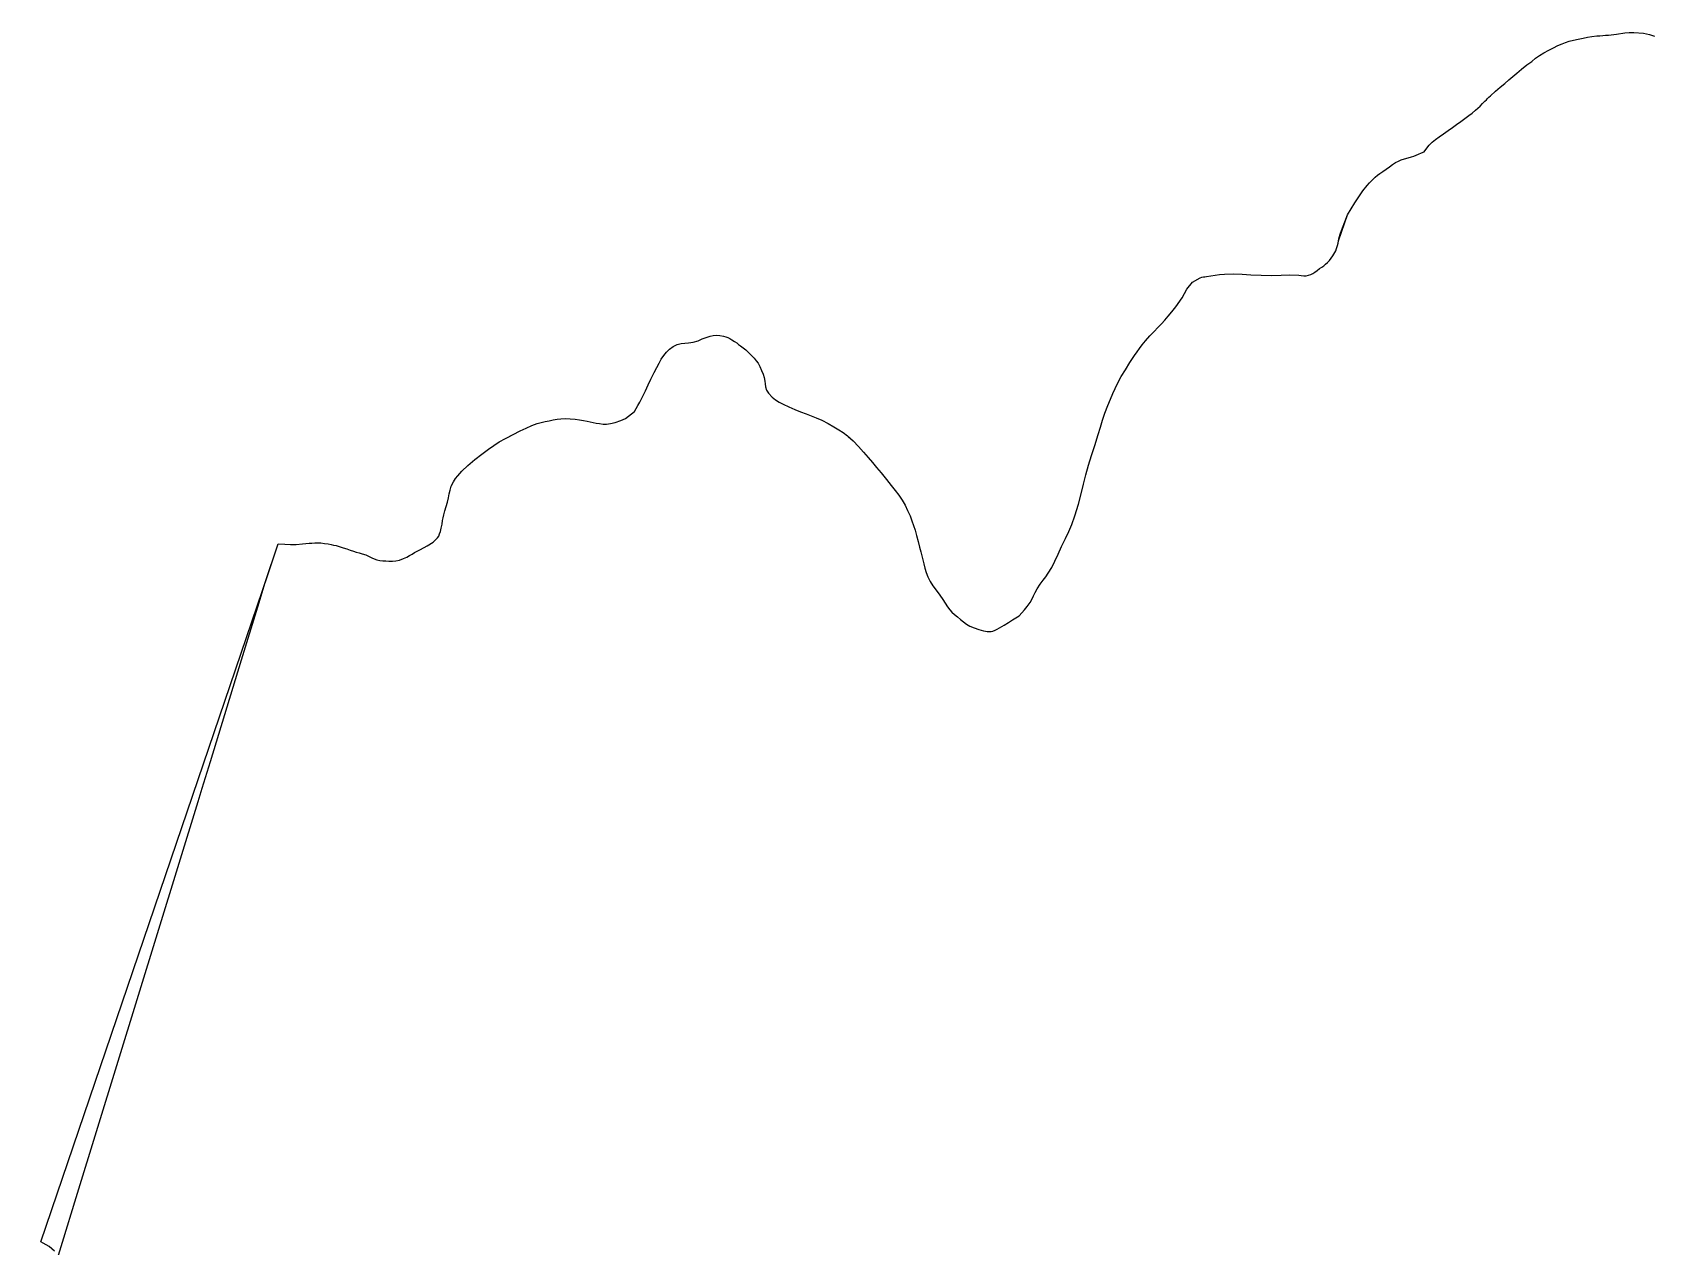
# Model space of a CAD drawing. Header units: inches. Extents: x 11258954 to 11313122, y 3645444 to 3695200.
# Drawn here: x 11270335 to 11271708, y 3691140 to 3692170 of the extents above; entities that cross this region are included whole.
import ezdxf

# ---------------------------------------------------------------- set-up
doc = ezdxf.new("R2010")
doc.units = ezdxf.units.IN
doc.header["$MEASUREMENT"] = 0
doc.layers.add('AnnexationHistory', color=183, linetype='Continuous')
doc.layers.add('ZipCode', color=108, linetype='Continuous')

msp = doc.modelspace()

# ---------------------------------------------------------------- linework, layer by layer
at = {"layer": 'AnnexationHistory'}
msp.add_polyline3d([(11270334.969, 3691061, 0), (11270360.5085, 3691143.837, 0), (11270372.1445, 3691181.6305, 0), (11270459.471, 3691465.2605, 0), (11270475.636, 3691517.763, 0), (11270479.0325, 3691528.9095, 0), (11270485.9305, 3691551.5445, 0), (11270512.4225, 3691638.001, 0), (11270526.156, 3691682.815, 0), (11270532.515, 3691703.5655, 0), (11270543.5, 3691736.1875, 0), (11270549, 3691735.9375, 0), (11270553.8125, 3691735.8125, 0), (11270558.594, 3691735.875, 0), (11270564.125, 3691736.1875, 0), (11270567.0315, 3691736.5, 0), (11270569.6565, 3691736.75, 0), (11270572.094, 3691737, 0), (11270574.469, 3691737.1875, 0), (11270577.0625, 3691737.1875, 0), (11270579.75, 3691737.0625, 0), (11270582.6565, 3691736.6875, 0), (11270585.8125, 3691736.1875, 0), (11270588.344, 3691735.75, 0), (11270590.5315, 3691735.3125, 0), (11270592.6875, 3691734.8125, 0), (11270595.094, 3691734.125, 0), (11270598.5625, 3691733.0625, 0), (11270601.719, 3691731.9375, 0), (11270604.6565, 3691730.875, 0), (11270607.469, 3691730, 0), (11270609.75, 3691729.375, 0), (11270612.1565, 3691728.75, 0), (11270614.7815, 3691727.9375, 0), (11270617.7815, 3691726.875, 0), (11270620.5315, 3691725.6875, 0), (11270622.8125, 3691724.5625, 0), (11270624.9065, 3691723.5625, 0), (11270627.094, 3691722.75, 0), (11270629.5625, 3691722.25, 0), (11270632.1875, 3691721.9375, 0), (11270634.8125, 3691721.8125, 0), (11270637.4065, 3691721.75, 0), (11270640.375, 3691721.75, 0), (11270643.2815, 3691721.9375, 0), (11270646.344, 3691722.5625, 0), (11270649.7815, 3691723.8125, 0), (11270652.594, 3691725.125, 0), (11270654.9065, 3691726.4375, 0), (11270657, 3691727.6875, 0), (11270659.0625, 3691728.9375, 0), (11270664.1875, 3691731.625, 0), (11270669.719, 3691734.5, 0), (11270674.8125, 3691737.6875, 0), (11270678.6565, 3691741.3125, 0), (11270679.6565, 3691742.875, 0), (11270680.4375, 3691744.6875, 0), (11270681.125, 3691746.875, 0), (11270681.7815, 3691749.625, 0), (11270682.469, 3691753.125, 0), (11270682.9375, 3691756, 0), (11270683.344, 3691758.4375, 0), (11270683.844, 3691760.9375, 0), (11270684.7815, 3691764.4375, 0), (11270685.9065, 3691768.0625, 0), (11270687.0315, 3691771.75, 0), (11270687.969, 3691775.375, 0), (11270688.594, 3691778.625, 0), (11270689.25, 3691781.875, 0), (11270690.2815, 3691785.1875, 0), (11270692.094, 3691788.8125, 0), (11270693.9375, 3691791.6875, 0), (11270695.719, 3691794.0625, 0), (11270697.469, 3691796.125, 0), (11270699.3125, 3691798.0625, 0), (11270704.469, 3691802.875, 0), (11270710.25, 3691807.75, 0), (11270716.219, 3691812.375, 0), (11270722, 3691816.6875, 0), (11270726.4375, 3691819.8125, 0), (11270731.0315, 3691822.8125, 0), (11270736.25, 3691825.8125, 0), (11270742.6565, 3691829.0625, 0), (11270748.75, 3691832.0625, 0), (11270753.9065, 3691834.5625, 0), (11270758.5625, 3691836.625, 0), (11270763.2815, 3691838.3125, 0), (11270766.4375, 3691839.1875, 0), (11270769.844, 3691840, 0), (11270773.3125, 3691840.75, 0), (11270776.6875, 3691841.4375, 0), (11270780, 3691842.0625, 0), (11270783.3125, 3691842.4375, 0), (11270786.9065, 3691842.625, 0), (11270791.125, 3691842.4375, 0), (11270795.4065, 3691842, 0), (11270799.125, 3691841.5625, 0), (11270802.4375, 3691841, 0), (11270805.594, 3691840.375, 0), (11270808, 3691839.875, 0), (11270810.625, 3691839.3125, 0), (11270813.3125, 3691838.75, 0), (11270815.9065, 3691838.3125, 0), (11270819.0315, 3691837.9375, 0), (11270822.094, 3691837.9375, 0), (11270825.4375, 3691838.375, 0), (11270829.3125, 3691839.375, 0), (11270834.094, 3691841, 0), (11270838.094, 3691842.5625, 0), (11270845.8125, 3691848.625, 0), (11270847.1875, 3691851.0625, 0), (11270848.6565, 3691853.625, 0), (11270850.25, 3691856.5625, 0), (11270852.0315, 3691860, 0), (11270855, 3691866.0625, 0), (11270857.25, 3691871.125, 0), (11270859.469, 3691876, 0), (11270862.344, 3691881.6875, 0), (11270864.5315, 3691885.8125, 0), (11270866.5, 3691889.5, 0), (11270868.4375, 3691892.875, 0), (11270870.594, 3691896.125, 0), (11270872.8125, 3691898.9375, 0), (11270875.375, 3691901.5, 0), (11270878.4065, 3691903.75, 0), (11270881.9375, 3691905.375, 0), (11270885.25, 3691906.1875, 0), (11270888.344, 3691906.5625, 0), (11270891.594, 3691906.8125, 0), (11270895.344, 3691907.4375, 0), (11270899.594, 3691908.6875, 0), (11270903.1875, 3691910.125, 0), (11270906.5, 3691911.5, 0), (11270909.8125, 3691912.625, 0), (11270912.469, 3691913.125, 0), (11270915.25, 3691913.375, 0), (11270918.1875, 3691913.1875, 0), (11270921.1565, 3691912.625, 0), (11270923.0625, 3691912.0625, 0), (11270924.75, 3691911.4375, 0), (11270926.469, 3691910.625, 0), (11270928.375, 3691909.5, 0), (11270930.5315, 3691908.0625, 0), (11270932.375, 3691906.75, 0), (11270934.0315, 3691905.5625, 0), (11270935.594, 3691904.375, 0), (11270937.7815, 3691902.6875, 0), (11270940.0315, 3691900.8125, 0), (11270942.4065, 3691898.6875, 0), (11270944.875, 3691896.125, 0), (11270947.094, 3691893.75, 0), (11270948.969, 3691891.6875, 0), (11270950.594, 3691889.5, 0), (11270952.094, 3691886.8125, 0), (11270953.5625, 3691883.5, 0), (11270954.7815, 3691880.375, 0), (11270955.6875, 3691877.4375, 0), (11270956.219, 3691874.4375, 0), (11270956.4375, 3691871.9375, 0), (11270956.7815, 3691869.4375, 0), (11270957.594, 3691866.8125, 0), (11270959.344, 3691864.125, 0), (11270962.469, 3691860.8125, 0), (11270965.375, 3691858.375, 0), (11270968.344, 3691856.5, 0), (11270971.719, 3691854.8125, 0), (11270976.75, 3691852.5, 0), (11270981.75, 3691850.375, 0), (11270986.625, 3691848.375, 0), (11270991.3125, 3691846.5625, 0), (11270995.5625, 3691844.9375, 0), (11270999.875, 3691843.25, 0), (11271004.5315, 3691841.125, 0), (11271009.875, 3691838.3125, 0), (11271014.875, 3691835.5, 0), (11271019.0625, 3691833.125, 0), (11271022.7815, 3691830.75, 0), (11271026.4065, 3691828, 0), (11271026.947, 3691827.502, 0), (11271031.1565, 3691823.625, 0), (11271035.6875, 3691818.9375, 0), (11271039.9375, 3691814.125, 0), (11271043.9375, 3691809.4375, 0), (11271047.5, 3691805.3125, 0), (11271051.0625, 3691801.125, 0), (11271054.9375, 3691796.4375, 0), (11271059.4065, 3691790.875, 0), (11271063.469, 3691785.8125, 0), (11271066.9375, 3691781.5625, 0), (11271070, 3691777.625, 0), (11271072.844, 3691773.3125, 0), (11271075.219, 3691769.0625, 0), (11271077.4065, 3691764.625, 0), (11271079.4065, 3691760.125, 0), (11271081.094, 3691755.8125, 0), (11271082.4375, 3691751.9375, 0), (11271083.6565, 3691747.9375, 0), (11271084.875, 3691743.5, 0), (11271086.25, 3691738.25, 0), (11271087.5, 3691733.625, 0), (11271088.625, 3691729.625, 0), (11271089.5625, 3691726.0625, 0), (11271090.375, 3691722.75, 0), (11271091.125, 3691719.375, 0), (11271092.0315, 3691715.6875, 0), (11271093.1565, 3691711.875, 0), (11271094.5, 3691708.3125, 0), (11271096.5, 3691704.4375, 0), (11271098.875, 3691700.8125, 0), (11271101.6565, 3691697.125, 0), (11271104.8125, 3691692.8125, 0), (11271107.25, 3691689.1875, 0), (11271109.344, 3691685.875, 0), (11271111.25, 3691682.9375, 0), (11271113.0625, 3691680.4375, 0), (11271114.9065, 3691678.4375, 0), (11271117.25, 3691676.375, 0), (11271119.8125, 3691674.25, 0), (11271122.344, 3691672.1875, 0), (11271124.875, 3691670.0625, 0), (11271127.4375, 3691668.1875, 0), (11271130.2815, 3691666.5, 0), (11271133.719, 3691665, 0), (11271137.8125, 3691663.625, 0), (11271141.625, 3691662.5, 0), (11271145.0625, 3691661.875, 0), (11271148.1565, 3691661.875, 0), (11271149.7815, 3691662.25, 0), (11271151.594, 3691663, 0), (11271153.469, 3691663.9375, 0), (11271155.375, 3691665, 0), (11271159.2815, 3691667.3125, 0), (11271162.9375, 3691669.625, 0), (11271166.4065, 3691671.9375, 0), (11271171.875, 3691675.3125, 0), (11271174.1565, 3691677.6875, 0), (11271176.469, 3691680.1875, 0), (11271178.8125, 3691683.125, 0), (11271181.1875, 3691686.625, 0), (11271182.969, 3691689.6875, 0), (11271184.2815, 3691692.3125, 0), (11271185.625, 3691694.9375, 0), (11271187.375, 3691698, 0), (11271189.9375, 3691702, 0), (11271192.344, 3691705.375, 0), (11271194.5625, 3691708.4375, 0), (11271196.6565, 3691711.4375, 0), (11271199.594, 3691716.3125, 0), (11271202.344, 3691721.625, 0), (11271205.0625, 3691727.5625, 0), (11271208, 3691734.125, 0), (11271211.1875, 3691740.9375, 0), (11271214, 3691746.75, 0), (11271216.6565, 3691752.6875, 0), (11271219.344, 3691759.9375, 0), (11271222.4065, 3691769.9375, 0), (11271224.719, 3691778.8125, 0), (11271226.6875, 3691787, 0), (11271228.625, 3691795, 0), (11271230.8125, 3691803, 0), (11271233.3125, 3691811.25, 0), (11271236.0625, 3691819.875, 0), (11271238.969, 3691829.0625, 0), (11271240.9375, 3691835.4375, 0), (11271242.719, 3691841.3125, 0), (11271244.6875, 3691847.1875, 0), (11271247.219, 3691853.8125, 0), (11271249.375, 3691859.0625, 0), (11271251.4065, 3691863.8125, 0), (11271253.4065, 3691868.1875, 0), (11271255.469, 3691872.375, 0), (11271258.594, 3691878.1875, 0), (11271262.0625, 3691884.0625, 0), (11271265.844, 3691890.0625, 0), (11271269.9065, 3691896.125, 0), (11271272.094, 3691899.3125, 0), (11271274.1565, 3691902.1875, 0), (11271276.4065, 3691905.1875, 0), (11271279.1875, 3691908.5, 0), (11271282.969, 3691912.75, 0), (11271286.4065, 3691916.4375, 0), (11271289.594, 3691919.75, 0), (11271292.625, 3691922.9375, 0), (11271295.5, 3691926.125, 0), (11271298.469, 3691929.5, 0), (11271301.594, 3691933.1875, 0), (11271305, 3691937.375, 0), (11271310.125, 3691945, 0), (11271314.2815, 3691952.3125, 0), (11271318.9375, 3691958.3125, 0), (11271325.625, 3691962.125, 0), (11271326.9375, 3691962.5, 0), (11271328.25, 3691962.75, 0), (11271329.5315, 3691963, 0), (11271330.7815, 3691963.1875, 0), (11271334.469, 3691963.8125, 0), (11271338.1875, 3691964.375, 0), (11271342.0625, 3691964.875, 0), (11271346.25, 3691965.25, 0), (11271354.1565, 3691965.4375, 0), (11271361.219, 3691965.125, 0), (11271368.5625, 3691964.625, 0), (11271377.219, 3691964.1875, 0), (11271386.344, 3691964.125, 0), (11271394.2815, 3691964.375, 0), (11271401.6565, 3691964.5625, 0), (11271409.219, 3691964.1875, 0), (11271411.2815, 3691964, 0), (11271413.344, 3691963.8125, 0), (11271415.4375, 3691963.8125, 0), (11271417.469, 3691964.1875, 0), (11271419.344, 3691964.8125, 0), (11271421, 3691965.75, 0), (11271422.719, 3691966.875, 0), (11271424.6875, 3691968.3125, 0), (11271426.844, 3691969.8125, 0), (11271428.6875, 3691971.125, 0), (11271430.344, 3691972.25, 0), (11271431.9065, 3691973.5, 0), (11271433.5315, 3691975.0625, 0), (11271435.1565, 3691976.8125, 0), (11271436.6565, 3691978.6875, 0), (11271438.094, 3691980.75, 0), (11271439, 3691982.1875, 0), (11271439.7815, 3691983.5, 0), (11271440.5, 3691985.0625, 0), (11271441.1875, 3691986.9375, 0), (11271441.9065, 3691989.375, 0), (11271442.4375, 3691991.4375, 0), (11271442.844, 3691993.3125, 0), (11271443.25, 3691995.1875, 0), (11271443.719, 3691997.125, 0), (11271444.219, 3691999.1875, 0), (11271444.4375, 3692000, 0), (11271450.625, 3692015.375, 0), (11271453.5625, 3692020.5, 0), (11271456.6875, 3692025.75, 0), (11271459.969, 3692030.8125, 0), (11271463.4375, 3692035.75, 0), (11271467.1565, 3692040.3125, 0), (11271469.2815, 3692042.75, 0), (11271471.594, 3692045.25, 0), (11271473.844, 3692047.5, 0), (11271475.8125, 3692049.1875, 0), (11271477.875, 3692050.625, 0), (11271480.4065, 3692052.375, 0), (11271483.219, 3692054.25, 0), (11271486.094, 3692056.25, 0), (11271488.6875, 3692058.0625, 0), (11271491.1875, 3692059.75, 0), (11271493.6565, 3692061.125, 0), (11271496.125, 3692062.1875, 0), (11271498.8125, 3692063, 0), (11271501.844, 3692063.8125, 0), (11271504.6875, 3692064.625, 0), (11271506.875, 3692065.3125, 0), (11271508.625, 3692066, 0), (11271510.7815, 3692066.9375, 0), (11271513.219, 3692068.0625, 0), (11271515.4375, 3692069.0625, 0), (11271517.719, 3692072.0625, 0), (11271519.9065, 3692074.625, 0), (11271522.4065, 3692077.0625, 0), (11271525.1875, 3692079.3125, 0), (11271528.344, 3692081.6875, 0), (11271531.9065, 3692084.1875, 0), (11271535.969, 3692087.0625, 0), (11271539.469, 3692089.5625, 0), (11271542.875, 3692092, 0), (11271546.719, 3692094.8125, 0), (11271550.1565, 3692097.3125, 0), (11271553.375, 3692099.625, 0), (11271556.344, 3692101.875, 0), (11271559.125, 3692104.1875, 0), (11271561.0315, 3692105.9375, 0), (11271562.969, 3692107.8125, 0), (11271564.969, 3692109.8125, 0), (11271567.125, 3692112, 0), (11271568.3125, 3692113.1875, 0), (11271569.375, 3692114.1875, 0), (11271570.4375, 3692115.25, 0), (11271571.719, 3692116.4375, 0), (11271576.094, 3692120.375, 0), (11271580.094, 3692123.875, 0), (11271583.8125, 3692127, 0), (11271587.3125, 3692130, 0), (11271590.625, 3692132.875, 0), (11271594.1565, 3692135.8125, 0), (11271598.094, 3692139.0625, 0), (11271602.719, 3692142.625, 0), (11271606.719, 3692145.6875, 0), (11271610.0315, 3692148.3125, 0), (11271613.3125, 3692150.625, 0), (11271617.125, 3692153, 0), (11271621.1875, 3692155.25, 0), (11271625.094, 3692157.25, 0), (11271628.875, 3692159.0625, 0), (11271632.5315, 3692160.625, 0), (11271635.5315, 3692161.75, 0), (11271638.6565, 3692162.8125, 0), (11271642.125, 3692163.75, 0), (11271646.125, 3692164.625, 0), (11271650.5, 3692165.5, 0), (11271654.1875, 3692166.25, 0), (11271657.8125, 3692166.8125, 0), (11271661.9375, 3692167.25, 0), (11271664.625, 3692167.5, 0), (11271667.094, 3692167.625, 0), (11271669.469, 3692167.8125, 0), (11271671.75, 3692168, 0), (11271678.719, 3692168.875, 0), (11271685.875, 3692169.875, 0), (11271693.4375, 3692170.3125, 0), (11271701.5625, 3692169.625, 0), (11271706.5625, 3692168.5, 0), (11271710.9375, 3692167.1875, 0)], dxfattribs=at)
at = {"layer": 'ZipCode'}
msp.add_polyline3d([(11270353.7984, 3691136.2503, 0), (11270349.2093, 3691140.0111, 0), (11270344.1165, 3691143.0555, 0), (11270342.1955, 3691143.9565, 0), (11270480.2115, 3691549.7735, 0), (11270534.6805, 3691709.9955, 0), (11270543.5, 3691736.1875, 0), (11270549, 3691735.9375, 0), (11270553.8125, 3691735.8125, 0), (11270558.594, 3691735.875, 0), (11270564.125, 3691736.1875, 0), (11270567.0315, 3691736.5, 0), (11270569.6565, 3691736.75, 0), (11270572.094, 3691737, 0), (11270574.469, 3691737.1875, 0), (11270577.0625, 3691737.1875, 0), (11270579.75, 3691737.0625, 0), (11270582.6565, 3691736.6875, 0), (11270585.8125, 3691736.1875, 0), (11270588.344, 3691735.75, 0), (11270590.5315, 3691735.3125, 0), (11270592.6875, 3691734.8125, 0), (11270595.094, 3691734.125, 0), (11270598.5625, 3691733.0625, 0), (11270601.719, 3691731.9375, 0), (11270604.6565, 3691730.875, 0), (11270607.469, 3691730, 0), (11270609.75, 3691729.375, 0), (11270612.1565, 3691728.75, 0), (11270614.7815, 3691727.9375, 0), (11270617.7815, 3691726.875, 0), (11270620.5315, 3691725.6875, 0), (11270622.8125, 3691724.5625, 0), (11270624.9065, 3691723.5625, 0), (11270627.094, 3691722.75, 0), (11270629.5625, 3691722.25, 0), (11270632.1875, 3691721.9375, 0), (11270634.8125, 3691721.8125, 0), (11270637.4065, 3691721.75, 0), (11270640.375, 3691721.75, 0), (11270643.2815, 3691721.9375, 0), (11270646.344, 3691722.5625, 0), (11270649.7815, 3691723.8125, 0), (11270652.594, 3691725.125, 0), (11270654.9065, 3691726.4375, 0), (11270657, 3691727.6875, 0), (11270659.0625, 3691728.9375, 0), (11270664.1875, 3691731.625, 0), (11270669.719, 3691734.5, 0), (11270674.8125, 3691737.6875, 0), (11270678.6565, 3691741.3125, 0), (11270679.6565, 3691742.875, 0), (11270680.4375, 3691744.6875, 0), (11270681.125, 3691746.875, 0), (11270681.7815, 3691749.625, 0), (11270682.469, 3691753.125, 0), (11270682.9375, 3691756, 0), (11270683.344, 3691758.4375, 0), (11270683.844, 3691760.9375, 0), (11270684.7815, 3691764.4375, 0), (11270685.9065, 3691768.0625, 0), (11270687.0315, 3691771.75, 0), (11270687.969, 3691775.375, 0), (11270688.594, 3691778.625, 0), (11270689.25, 3691781.875, 0), (11270690.2815, 3691785.1875, 0), (11270692.094, 3691788.8125, 0), (11270693.9375, 3691791.6875, 0), (11270695.719, 3691794.0625, 0), (11270697.469, 3691796.125, 0), (11270699.3125, 3691798.0625, 0), (11270704.469, 3691802.875, 0), (11270710.25, 3691807.75, 0), (11270716.219, 3691812.375, 0), (11270722, 3691816.6875, 0), (11270726.4375, 3691819.8125, 0), (11270731.0315, 3691822.8125, 0), (11270736.25, 3691825.8125, 0), (11270737.9545, 3691826.677, 0), (11270748.75, 3691832.0625, 0), (11270753.9065, 3691834.5625, 0), (11270758.5625, 3691836.625, 0), (11270763.2815, 3691838.3125, 0), (11270766.4375, 3691839.1875, 0), (11270769.844, 3691840, 0), (11270773.3125, 3691840.75, 0), (11270776.6875, 3691841.4375, 0), (11270780, 3691842.0625, 0), (11270783.3125, 3691842.4375, 0), (11270786.9065, 3691842.625, 0), (11270791.125, 3691842.4375, 0), (11270795.4065, 3691842, 0), (11270799.125, 3691841.5625, 0), (11270802.4375, 3691841, 0), (11270805.594, 3691840.375, 0), (11270808, 3691839.875, 0), (11270810.625, 3691839.3125, 0), (11270813.3125, 3691838.75, 0), (11270815.9065, 3691838.3125, 0), (11270819.0315, 3691837.9375, 0), (11270822.094, 3691837.9375, 0), (11270825.4375, 3691838.375, 0), (11270829.3125, 3691839.375, 0), (11270834.094, 3691841, 0), (11270838.094, 3691842.5625, 0), (11270845.8125, 3691848.625, 0), (11270847.1875, 3691851.0625, 0), (11270848.6565, 3691853.625, 0), (11270850.25, 3691856.5625, 0), (11270852.0315, 3691860, 0), (11270855, 3691866.0625, 0), (11270857.25, 3691871.125, 0), (11270859.469, 3691876, 0), (11270862.344, 3691881.6875, 0), (11270864.5315, 3691885.8125, 0), (11270866.5, 3691889.5, 0), (11270868.4375, 3691892.875, 0), (11270870.594, 3691896.125, 0), (11270872.8125, 3691898.9375, 0), (11270875.375, 3691901.5, 0), (11270878.4065, 3691903.75, 0), (11270881.9375, 3691905.375, 0), (11270885.25, 3691906.1875, 0), (11270888.344, 3691906.5625, 0), (11270891.594, 3691906.8125, 0), (11270895.344, 3691907.4375, 0), (11270899.594, 3691908.6875, 0), (11270903.1875, 3691910.125, 0), (11270906.5, 3691911.5, 0), (11270909.8125, 3691912.625, 0), (11270912.469, 3691913.125, 0), (11270915.25, 3691913.375, 0), (11270918.1875, 3691913.1875, 0), (11270921.1565, 3691912.625, 0), (11270923.0625, 3691912.0625, 0), (11270924.75, 3691911.4375, 0), (11270926.469, 3691910.625, 0), (11270928.375, 3691909.5, 0), (11270930.5315, 3691908.0625, 0), (11270932.375, 3691906.75, 0), (11270934.0315, 3691905.5625, 0), (11270935.594, 3691904.375, 0), (11270937.7815, 3691902.6875, 0), (11270940.0315, 3691900.8125, 0), (11270942.4065, 3691898.6875, 0), (11270944.875, 3691896.125, 0), (11270947.094, 3691893.75, 0), (11270948.969, 3691891.6875, 0), (11270950.594, 3691889.5, 0), (11270952.094, 3691886.8125, 0), (11270953.5625, 3691883.5, 0), (11270954.7815, 3691880.375, 0), (11270955.6875, 3691877.4375, 0), (11270956.219, 3691874.4375, 0), (11270956.4375, 3691871.9375, 0), (11270956.7815, 3691869.4375, 0), (11270957.594, 3691866.8125, 0), (11270959.344, 3691864.125, 0), (11270962.469, 3691860.8125, 0), (11270965.375, 3691858.375, 0), (11270968.344, 3691856.5, 0), (11270971.719, 3691854.8125, 0), (11270976.75, 3691852.5, 0), (11270981.75, 3691850.375, 0), (11270986.625, 3691848.375, 0), (11270991.3125, 3691846.5625, 0), (11270995.5625, 3691844.9375, 0), (11270999.875, 3691843.25, 0), (11271004.5315, 3691841.125, 0), (11271009.875, 3691838.3125, 0), (11271014.875, 3691835.5, 0), (11271019.0625, 3691833.125, 0), (11271022.7815, 3691830.75, 0), (11271026.4065, 3691828, 0), (11271031.1565, 3691823.625, 0), (11271035.6875, 3691818.9375, 0), (11271039.9375, 3691814.125, 0), (11271043.9375, 3691809.4375, 0), (11271047.5, 3691805.3125, 0), (11271051.0625, 3691801.125, 0), (11271054.9375, 3691796.4375, 0), (11271059.4065, 3691790.875, 0), (11271063.469, 3691785.8125, 0), (11271066.9375, 3691781.5625, 0), (11271070, 3691777.625, 0), (11271072.844, 3691773.3125, 0), (11271075.219, 3691769.0625, 0), (11271077.4065, 3691764.625, 0), (11271079.4065, 3691760.125, 0), (11271081.094, 3691755.8125, 0), (11271082.4375, 3691751.9375, 0), (11271083.6565, 3691747.9375, 0), (11271084.875, 3691743.5, 0), (11271086.25, 3691738.25, 0), (11271087.5, 3691733.625, 0), (11271088.625, 3691729.625, 0), (11271089.5625, 3691726.0625, 0), (11271090.375, 3691722.75, 0), (11271091.125, 3691719.375, 0), (11271092.0315, 3691715.6875, 0), (11271093.1565, 3691711.875, 0), (11271094.5, 3691708.3125, 0), (11271096.5, 3691704.4375, 0), (11271098.875, 3691700.8125, 0), (11271101.6565, 3691697.125, 0), (11271104.8125, 3691692.8125, 0), (11271107.25, 3691689.1875, 0), (11271109.344, 3691685.875, 0), (11271111.25, 3691682.9375, 0), (11271113.0625, 3691680.4375, 0), (11271114.9065, 3691678.4375, 0), (11271117.25, 3691676.375, 0), (11271119.8125, 3691674.25, 0), (11271122.344, 3691672.1875, 0), (11271124.875, 3691670.0625, 0), (11271127.4375, 3691668.1875, 0), (11271130.2815, 3691666.5, 0), (11271133.719, 3691665, 0), (11271137.8125, 3691663.625, 0), (11271141.625, 3691662.5, 0), (11271144.9175, 3691661.9015, 0), (11271145.0625, 3691661.875, 0), (11271148.1565, 3691661.875, 0), (11271149.7815, 3691662.25, 0), (11271151.594, 3691663, 0), (11271153.469, 3691663.9375, 0), (11271155.375, 3691665, 0), (11271159.2815, 3691667.3125, 0), (11271162.9375, 3691669.625, 0), (11271166.4065, 3691671.9375, 0), (11271171.875, 3691675.3125, 0), (11271174.1565, 3691677.6875, 0), (11271176.469, 3691680.1875, 0), (11271178.8125, 3691683.125, 0), (11271181.1875, 3691686.625, 0), (11271182.969, 3691689.6875, 0), (11271184.2815, 3691692.3125, 0), (11271185.625, 3691694.9375, 0), (11271187.375, 3691698, 0), (11271189.9375, 3691702, 0), (11271192.344, 3691705.375, 0), (11271194.5625, 3691708.4375, 0), (11271196.6565, 3691711.4375, 0), (11271199.594, 3691716.3125, 0), (11271202.344, 3691721.625, 0), (11271205.0625, 3691727.5625, 0), (11271208, 3691734.125, 0), (11271211.1875, 3691740.9375, 0), (11271214, 3691746.75, 0), (11271216.6565, 3691752.6875, 0), (11271219.344, 3691759.9375, 0), (11271222.4065, 3691769.9375, 0), (11271224.719, 3691778.8125, 0), (11271226.6875, 3691787, 0), (11271228.625, 3691795, 0), (11271230.8125, 3691803, 0), (11271233.3125, 3691811.25, 0), (11271236.0625, 3691819.875, 0), (11271238.969, 3691829.0625, 0), (11271240.9375, 3691835.4375, 0), (11271242.719, 3691841.3125, 0), (11271244.6875, 3691847.1875, 0), (11271247.219, 3691853.8125, 0), (11271249.375, 3691859.0625, 0), (11271251.4065, 3691863.8125, 0), (11271253.4065, 3691868.1875, 0), (11271255.469, 3691872.375, 0), (11271258.594, 3691878.1875, 0), (11271262.0625, 3691884.0625, 0), (11271265.844, 3691890.0625, 0), (11271269.9065, 3691896.125, 0), (11271272.094, 3691899.3125, 0), (11271274.1565, 3691902.1875, 0), (11271276.4065, 3691905.1875, 0), (11271279.1875, 3691908.5, 0), (11271282.969, 3691912.75, 0), (11271286.4065, 3691916.4375, 0), (11271289.594, 3691919.75, 0), (11271292.625, 3691922.9375, 0), (11271295.5, 3691926.125, 0), (11271298.469, 3691929.5, 0), (11271301.594, 3691933.1875, 0), (11271305, 3691937.375, 0), (11271310.125, 3691945, 0), (11271314.2815, 3691952.3125, 0), (11271318.9375, 3691958.3125, 0), (11271325.625, 3691962.125, 0), (11271326.9375, 3691962.5, 0), (11271328.25, 3691962.75, 0), (11271329.5315, 3691963, 0), (11271330.7815, 3691963.1875, 0), (11271334.469, 3691963.8125, 0), (11271338.1875, 3691964.375, 0), (11271342.0625, 3691964.875, 0), (11271346.25, 3691965.25, 0), (11271354.1565, 3691965.4375, 0), (11271361.219, 3691965.125, 0), (11271368.5625, 3691964.625, 0), (11271377.219, 3691964.1875, 0), (11271386.344, 3691964.125, 0), (11271394.2815, 3691964.375, 0), (11271401.6565, 3691964.5625, 0), (11271409.219, 3691964.1875, 0), (11271411.2815, 3691964, 0), (11271413.344, 3691963.8125, 0), (11271415.4375, 3691963.8125, 0), (11271417.469, 3691964.1875, 0), (11271419.344, 3691964.8125, 0), (11271421, 3691965.75, 0), (11271422.719, 3691966.875, 0), (11271424.6875, 3691968.3125, 0), (11271426.844, 3691969.8125, 0), (11271428.6875, 3691971.125, 0), (11271430.344, 3691972.25, 0), (11271431.9065, 3691973.5, 0), (11271433.5315, 3691975.0625, 0), (11271435.1565, 3691976.8125, 0), (11271436.6565, 3691978.6875, 0), (11271438.094, 3691980.75, 0), (11271439, 3691982.1875, 0), (11271439.7815, 3691983.5, 0), (11271440.5, 3691985.0625, 0), (11271441.1875, 3691986.9375, 0), (11271441.9065, 3691989.375, 0), (11271442.4375, 3691991.4375, 0), (11271442.844, 3691993.3125, 0), (11271450.625, 3692015.375, 0), (11271453.5625, 3692020.5, 0), (11271456.6875, 3692025.75, 0), (11271459.969, 3692030.8125, 0), (11271463.4375, 3692035.75, 0), (11271467.1565, 3692040.3125, 0), (11271469.2815, 3692042.75, 0), (11271471.594, 3692045.25, 0), (11271473.844, 3692047.5, 0), (11271475.8125, 3692049.1875, 0), (11271477.875, 3692050.625, 0), (11271480.4065, 3692052.375, 0), (11271483.219, 3692054.25, 0), (11271486.094, 3692056.25, 0), (11271488.6875, 3692058.0625, 0), (11271491.1875, 3692059.75, 0), (11271493.6565, 3692061.125, 0), (11271496.125, 3692062.1875, 0), (11271498.8125, 3692063, 0), (11271501.844, 3692063.8125, 0), (11271504.6875, 3692064.625, 0), (11271506.875, 3692065.3125, 0), (11271508.625, 3692066, 0), (11271510.7815, 3692066.9375, 0), (11271513.219, 3692068.0625, 0), (11271515.4375, 3692069.0625, 0), (11271517.719, 3692072.0625, 0), (11271519.9065, 3692074.625, 0), (11271522.4065, 3692077.0625, 0), (11271525.1875, 3692079.3125, 0), (11271528.344, 3692081.6875, 0), (11271531.9065, 3692084.1875, 0), (11271535.969, 3692087.0625, 0), (11271539.469, 3692089.5625, 0), (11271542.875, 3692092, 0), (11271546.719, 3692094.8125, 0), (11271550.1565, 3692097.3125, 0), (11271553.375, 3692099.625, 0), (11271556.344, 3692101.875, 0), (11271559.125, 3692104.1875, 0), (11271561.0315, 3692105.9375, 0), (11271562.969, 3692107.8125, 0), (11271564.969, 3692109.8125, 0), (11271567.125, 3692112, 0), (11271568.3125, 3692113.1875, 0), (11271569.375, 3692114.1875, 0), (11271570.4375, 3692115.25, 0), (11271571.719, 3692116.4375, 0), (11271576.094, 3692120.375, 0), (11271580.094, 3692123.875, 0), (11271583.8125, 3692127, 0), (11271587.3125, 3692130, 0), (11271590.625, 3692132.875, 0), (11271594.1565, 3692135.8125, 0), (11271598.094, 3692139.0625, 0), (11271602.719, 3692142.625, 0), (11271606.719, 3692145.6875, 0), (11271610.0315, 3692148.3125, 0), (11271613.3125, 3692150.625, 0), (11271617.125, 3692153, 0), (11271621.1875, 3692155.25, 0), (11271625.094, 3692157.25, 0), (11271628.875, 3692159.0625, 0), (11271632.5315, 3692160.625, 0), (11271635.5315, 3692161.75, 0), (11271638.6565, 3692162.8125, 0), (11271642.125, 3692163.75, 0), (11271646.125, 3692164.625, 0), (11271650.5, 3692165.5, 0), (11271654.1875, 3692166.25, 0), (11271657.8125, 3692166.8125, 0), (11271661.9375, 3692167.25, 0), (11271664.625, 3692167.5, 0), (11271667.094, 3692167.625, 0), (11271669.469, 3692167.8125, 0), (11271671.75, 3692168, 0), (11271678.719, 3692168.875, 0), (11271685.875, 3692169.875, 0), (11271689.3785, 3692170.0775, 0), (11271693.4375, 3692170.3125, 0), (11271701.5625, 3692169.625, 0), (11271706.5625, 3692168.5, 0), (11271710.9375, 3692167.1875, 0)], dxfattribs=at)

doc.saveas('drawing.dxf')
